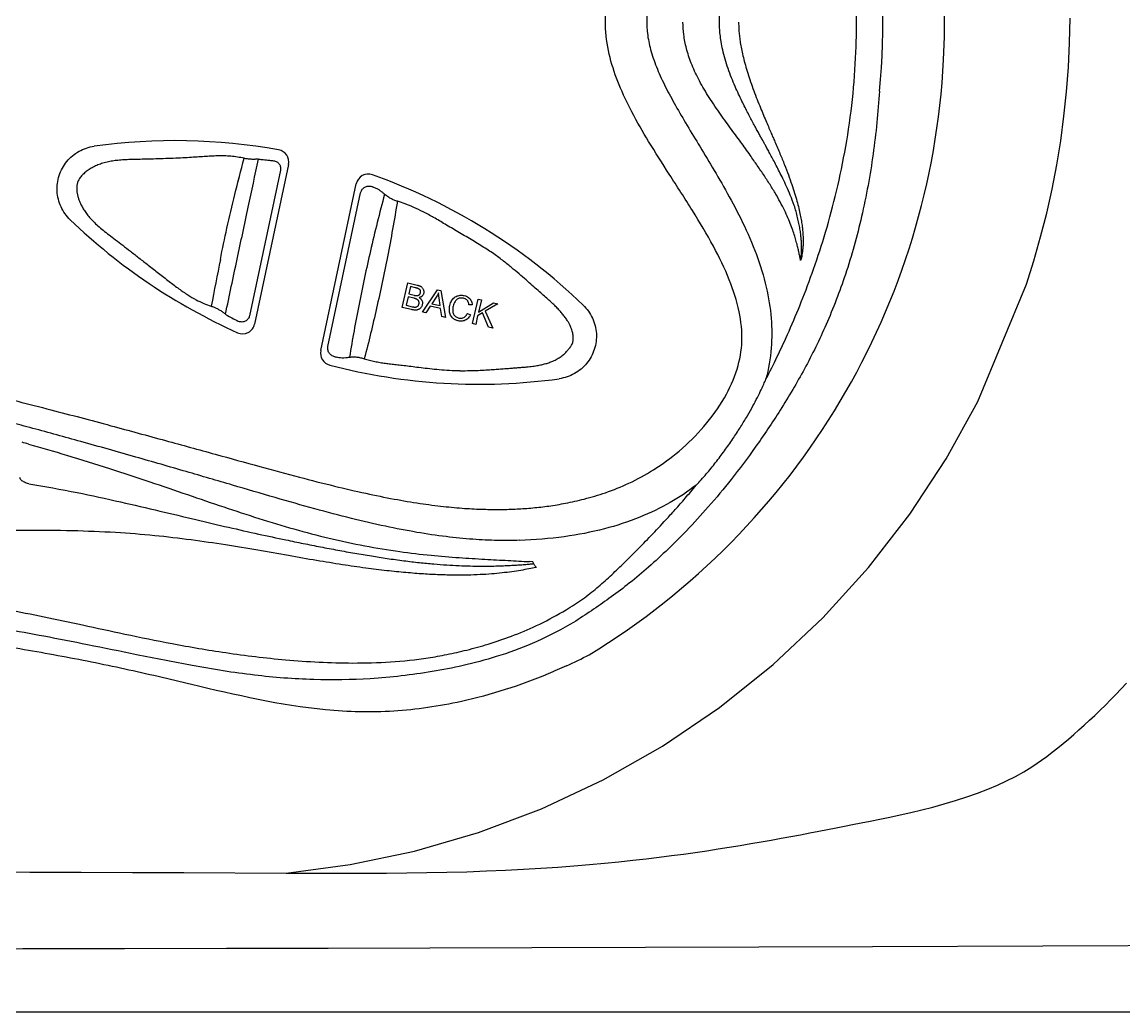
# Model space of a CAD drawing. Extents: x 403 to 503, y 484 to 637.
# Drawn here: x 455.102 to 459.494, y 500.653 to 504.597 of the extents above; entities that cross this region are included whole.
import ezdxf

# ---------------------------------------------------------------- set-up
doc = ezdxf.new("R2010")
doc.units = 0
doc.header["$MEASUREMENT"] = 0
doc.layers.add('1', color=4, linetype='Continuous')
doc.layers.add('SPA', color=2, linetype='Continuous')

# ---------------------------------------------------------------- blocks, each defined once
blk = doc.blocks.new('main_control')
at = {"color": 3, "linetype": 'Continuous'}
for p, q in [((14.0081, 15.1248), (13.8731, 14.4894)), ((13.9759, 15.1023), (13.8525, 14.5219)), ((14.1367, 14.3832), (14.278, 15.0481)), ((14.1652, 14.4), (14.2953, 15.0118)), ((14.4614, 14.5555), (14.4838, 14.6529)), ((14.4838, 14.6529), (14.5204, 14.6445)), ((14.4941, 14.6384), (14.4873, 14.609)), ((14.5136, 14.6339), (14.4941, 14.6384)), ((14.542, 14.5369), (14.6019, 14.6257)), ((14.6019, 14.6257), (14.6158, 14.6224)), ((14.4846, 14.5975), (14.4769, 14.564)), ((14.5072, 14.5923), (14.4846, 14.5975)), ((14.4873, 14.609), (14.5084, 14.6041)), ((14.5966, 14.5965), (14.5793, 14.5704)), ((14.6124, 14.5627), (14.6084, 14.5921)), ((14.6158, 14.6224), (14.6332, 14.5158)), ((14.7412, 14.4909), (14.7637, 14.5883)), ((14.7637, 14.5883), (14.7766, 14.5853)), ((14.7766, 14.5853), (14.7655, 14.537)), ((14.4985, 14.5469), (14.4614, 14.5555)), ((14.4769, 14.564), (14.5012, 14.5584)), ((14.5557, 14.5337), (14.542, 14.5369)), ((14.5732, 14.5607), (14.5557, 14.5337)), ((14.6139, 14.5513), (14.5732, 14.5607)), ((14.5793, 14.5704), (14.6124, 14.5627)), ((14.6185, 14.5192), (14.6139, 14.5513)), ((14.7405, 14.5655), (14.7272, 14.5654)), ((14.7655, 14.537), (14.825, 14.5741)), ((14.8425, 14.5701), (14.7925, 14.5401)), ((14.7925, 14.5401), (14.8218, 14.4723)), ((14.825, 14.5741), (14.8425, 14.5701)), ((14.6332, 14.5158), (14.6185, 14.5192)), ((14.7209, 14.5315), (14.733, 14.5253)), ((14.7619, 14.5216), (14.7541, 14.4879)), ((14.7815, 14.5335), (14.7619, 14.5216)), ((14.8048, 14.4762), (14.7815, 14.5335)), ((14.7541, 14.4879), (14.7412, 14.4909)), ((14.8218, 14.4723), (14.8048, 14.4762)), ((15.1254, 14.3905), (15.1303, 14.3962)), ((15.1254, 14.3905), (15.1303, 14.3962)), ((14.9813, 13.5421), (14.9679, 13.5426)), ((14.985, 13.5358), (14.9814, 13.5421)), ((14.9854, 13.5344), (14.9821, 13.534)), ((14.9934, 13.522), (14.995, 13.5197)), ((15.1009, 13.3428), (15.1146, 13.351)), ((15.1439, 13.3002), (15.1294, 13.2916))]:
    blk.add_line(p, q, dxfattribs=at)
at = {"color": 4, "linetype": 'Continuous'}
for centre, radius, start, end in [((13.671, 15.6926), 2.952, 301.3467, 52.8), ((14.2007, 15.1129), 2.1865, 294.7459, 297.3907)]:
    blk.add_arc(centre, radius, start, end, dxfattribs=at)
at = {"color": 3, "linetype": 'Continuous'}
for centre, radius, start, end in [((13.671, 15.6926), 2.7062, 354.1664, 10.0662), ((13.5549, 12.871), 2.349, 79.8525, 97.8638), ((13.9602, 15.135), 0.049, 348, 79.8525), ((13.8972, 15.2385), 0.0925, 264.1392, 264.7703), ((13.8972, 15.2385), 0.0925, 264.1271, 264.7703), ((14.326, 15.0379), 0.049, 70.4136, 168), ((13.5549, 12.871), 2.349, 46.1362, 70.4136), ((13.4272, 12.88), 2.3423, 66.4955, 66.9807), ((15.2189, 14.7107), 0.8431, 13.9205, 17.3461), ((14.766, 16.5983), 2.349, 226.1362, 245.8517), ((36.9207, 10.1239), 23.6407, 168.72275, 169.18309), ((36.9219, 10.1237), 23.6419, 168.72275, 169.18306), ((13.9346, 14.7379), 0.2747, 229.6789, 230.3649), ((13.9346, 14.7379), 0.2747, 229.6791, 230.3651), ((14.9065, 16.6044), 2.3737, 241.1011, 242.3822), ((13.8251, 14.4996), 0.049, 245.8517, 348), ((14.1846, 14.373), 0.049, 168, 255.358), ((14.766, 16.5983), 2.349, 255.358, 277.8638), ((14.65, 16.6505), 2.3366, 258.7124, 258.8642), ((14.2139, 14.4074), 0.0517, 252.8907, 264.395), ((11.0773, 7.2445), 7.0268, 74.36072, 74.57709)]:
    blk.add_arc(centre, radius, start, end, dxfattribs=at)
for points, start_tangent, end_tangent in [([(10.9635, 14.4489), (11.4185, 14.4391), (11.8227, 14.4003), (12.1833, 14.3447), (12.5064, 14.2807), (12.7974, 14.2139), (13.0607, 14.1477), (13.2999, 14.0843), (13.5179, 14.025), (13.7163, 13.9706), (13.894, 13.9216), (14.0515, 13.8791), (14.1913, 13.8436), (14.3163, 13.8147), (14.4294, 13.7919), (14.5327, 13.7746), (14.6262, 13.7625), (14.7101, 13.7549), (14.7855, 13.7512), (14.8543, 13.7505), (14.9189, 13.7524), (14.9815, 13.7569), (15.045, 13.7642), (15.1124, 13.7753), (15.187, 13.792), (15.2713, 13.8173), (15.3646, 13.8549), (15.463, 13.9086), (15.5648, 13.9832), (15.6639, 14.0816), (15.7454, 14.1956), (15.796, 14.3101), (15.815, 14.4211), (15.804, 14.5385), (15.765, 14.6652), (15.7015, 14.7991), (15.6179, 14.9415), (15.5256, 15.0863), (15.4435, 15.2172), (15.3766, 15.3346), (15.3256, 15.4428), (15.2897, 15.5509), (15.2715, 15.667), (15.2789, 15.7847), (15.3048, 15.886), (15.339, 15.9737), (15.3805, 16.058), (15.4315, 16.1481), (15.4909, 16.2447), (15.5575, 16.3488), (15.6297, 16.4627), (15.7047, 16.5917), (15.7674, 16.7256), (15.8055, 16.8533), (15.8146, 16.9715), (15.7941, 17.0813), (15.7533, 17.1755), (15.7056, 17.2509), (15.6559, 17.313), (15.6068, 17.3643), (15.5599, 17.4063), (15.5158, 17.4407), (15.4734, 17.4698), (15.4306, 17.4957), (15.3856, 17.5196), (15.337, 17.5418), (15.2834, 17.5627), (15.223, 17.5822)], (0.999786, 0.020687), (-0.960007, 0.279976)), ([(15.9007, 17.1512), (15.9253, 17.0485), (15.9345, 16.9545), (15.9325, 16.8703), (15.9226, 16.7932), (15.9062, 16.7192), (15.8829, 16.6435), (15.8515, 16.5624), (15.8113, 16.4751), (15.7631, 16.3834), (15.7091, 16.2893), (15.6539, 16.1976), (15.6036, 16.1149), (15.5605, 16.0423), (15.5238, 15.9768), (15.4935, 15.9161), (15.4696, 15.8596), (15.4523, 15.8071), (15.4411, 15.7575), (15.4359, 15.7057), (15.4385, 15.6478), (15.4514, 15.5829), (15.4745, 15.5141), (15.5063, 15.4431), (15.5453, 15.3693), (15.5906, 15.2912), (15.6413, 15.2068), (15.697, 15.1143), (15.7565, 15.0112), (15.8175, 14.8945), (15.8727, 14.7662), (15.9123, 14.6358), (15.9317, 14.5121), (15.9317, 14.3937), (15.9108, 14.2693)], (0.30075, -0.953703), (-0.249924, -0.968265)), ([(15.9108, 14.2693), (15.9562, 14.3593), (16.0031, 14.4609), (16.0518, 14.5771), (16.1009, 14.7084), (16.1484, 14.8551), (16.192, 15.0181), (16.2288, 15.1961), (16.2555, 15.3842), (16.2694, 15.5727), (16.2711, 15.7407), (16.2643, 15.89), (16.2505, 16.034), (16.2286, 16.1836), (16.1959, 16.3476), (16.149, 16.5302), (16.0926, 16.7089), (16.0344, 16.8647), (15.9738, 17.0044), (15.9007, 17.1512)], (0.465625, 0.884982), (-0.468905, 0.883248)), ([(15.7256, 15.6926), (15.7262, 15.7165), (15.7283, 15.7424), (15.7323, 15.7705), (15.7382, 15.8011), (15.7465, 15.8341), (15.7572, 15.8691), (15.7702, 15.9053), (15.7845, 15.9409), (15.7992, 15.9741), (15.8135, 16.0045), (15.8271, 16.0319), (15.8398, 16.0566), (15.8514, 16.0787), (15.8621, 16.0987), (15.872, 16.1168), (15.881, 16.1334), (15.8893, 16.1485), (15.897, 16.1623), (15.9039, 16.1749), (15.9103, 16.1865)], (-0.000021, 1), (0.48196, 0.876193)), ([(15.8481, 15.1617), (15.8102, 15.2146), (15.7688, 15.2712), (15.7245, 15.333), (15.6796, 15.4005), (15.6418, 15.4663), (15.6133, 15.5288), (15.5941, 15.5877), (15.5834, 15.6424), (15.5802, 15.6926)], (-0.571432, 0.820649), (-0.000049, 1)), ([(15.9103, 15.1987), (15.9038, 15.2105), (15.8968, 15.2232), (15.8891, 15.2372), (15.8807, 15.2525), (15.8715, 15.2691), (15.8617, 15.2874), (15.851, 15.3073), (15.8396, 15.3289), (15.8276, 15.3522), (15.8151, 15.3775), (15.8018, 15.4053), (15.788, 15.4362), (15.7738, 15.4704), (15.7602, 15.5072), (15.7482, 15.5452), (15.7387, 15.582), (15.7323, 15.6146), (15.7283, 15.6433), (15.7262, 15.6689), (15.7256, 15.6926)], (-0.481961, 0.876193), (0.000021, 1)), ([(15.8021, 15.6926), (15.8024, 15.6748), (15.8035, 15.6552), (15.8056, 15.6339), (15.8088, 15.6108), (15.8132, 15.5858), (15.8191, 15.5586), (15.8266, 15.529), (15.8358, 15.497), (15.8468, 15.4631), (15.8592, 15.4278), (15.8725, 15.3925), (15.8859, 15.3587), (15.8985, 15.3279), (15.9101, 15.3004), (15.9205, 15.2758), (15.93, 15.2539), (15.9385, 15.234), (15.9464, 15.2159)], (0.000009, -1), (0.398183, -0.917306)), ([(16.3631, 15.4175), (16.338, 15.1669), (16.2921, 14.9175), (16.2274, 14.6867), (16.1506, 14.487), (16.0643, 14.3107), (15.9678, 14.1467), (15.8682, 13.9983), (15.7722, 13.8701), (15.6812, 13.7606), (15.5942, 13.6657), (15.5115, 13.5834), (15.4332, 13.5122), (15.3581, 13.4501), (15.2852, 13.3953), (15.2155, 13.347), (15.1439, 13.3001)], (-0.063291, -0.997995), (-0.844034, -0.53629)), ([(13.1383, 14.9047), (13.1175, 14.9289), (13.1015, 14.9566), (13.0909, 14.9866), (13.086, 15.0181), (13.0872, 15.0499), (13.0942, 15.0811), (13.1068, 15.1104), (13.1246, 15.1369), (13.1471, 15.1595), (13.1733, 15.1776), (13.2025, 15.1905), (13.2335, 15.1979)], (-0.72099, 0.692946), (0.990596, 0.136818)), ([(16.0236, 14.962), (16.0081, 15.0023), (15.9929, 15.0376), (15.9784, 15.0687), (15.9647, 15.0964), (15.952, 15.1212), (15.9402, 15.1436), (15.9294, 15.1638), (15.9194, 15.1821), (15.9103, 15.1987)], (-0.337372, 0.941371), (-0.481952, 0.876197)), ([(15.9464, 15.2159), (15.9668, 15.1681), (15.9847, 15.124), (16.0003, 15.0833), (16.0138, 15.0457), (16.0251, 15.0109), (16.0344, 14.9792), (16.042, 14.9501), (16.0479, 14.9237), (16.0523, 14.8994), (16.0555, 14.8772), (16.0576, 14.8569), (16.0587, 14.8384), (16.0591, 14.8216), (16.0588, 14.8061), (16.0579, 14.7917), (16.0565, 14.7783), (16.0546, 14.7656), (16.0522, 14.7535), (16.0493, 14.7422)], (0.398165, -0.917314), (-0.272569, -0.962136)), ([(13.8309, 15.1496), (13.8053, 15.1546), (13.7788, 15.1578), (13.7518, 15.1592), (13.7247, 15.1592), (13.6981, 15.1581), (13.6717, 15.1565), (13.6441, 15.1547), (13.6133, 15.1527), (13.5778, 15.1508), (13.539, 15.149), (13.4992, 15.1476), (13.4607, 15.1465), (13.4248, 15.1456), (13.3928, 15.145), (13.3648, 15.1441), (13.3397, 15.1426), (13.3172, 15.1403), (13.2957, 15.1369), (13.2738, 15.1318), (13.2531, 15.125), (13.2342, 15.1168), (13.2172, 15.1074), (13.2019, 15.0968), (13.1886, 15.0852), (13.1777, 15.0727), (13.1702, 15.0601), (13.1659, 15.0481), (13.1641, 15.0354), (13.1643, 15.0224), (13.166, 15.0094), (13.1689, 14.9969), (13.1727, 14.9848), (13.1775, 14.9725), (13.1838, 14.9594), (13.192, 14.945), (13.2025, 14.9297), (13.2153, 14.9138), (13.2306, 14.8976), (13.2486, 14.8807), (13.2694, 14.8632), (13.2929, 14.8447), (13.3189, 14.8249), (13.3473, 14.8032), (13.3783, 14.7793), (13.4122, 14.753), (13.4494, 14.724), (13.4901, 14.6922), (13.5324, 14.659), (13.5713, 14.6296), (13.6067, 14.6056), (13.6395, 14.5863), (13.6704, 14.5715), (13.7, 14.5606)], (-0.973233, 0.22982), (0.954081, -0.299547)), ([(16.0493, 14.7422), (16.0463, 14.7566), (16.0431, 14.7721), (16.0393, 14.7891), (16.0347, 14.8077), (16.0291, 14.8283), (16.022, 14.8512), (16.0131, 14.8764), (16.002, 14.9042), (15.9885, 14.9345), (15.9722, 14.9672), (15.9529, 15.0023), (15.9303, 15.0398), (15.9045, 15.0796), (15.8764, 15.1209), (15.8481, 15.1617)], (-0.202704, 0.97924), (-0.571576, 0.820549)), ([(13.7364, 14.747), (13.7626, 14.8714), (13.7941, 15.0049), (13.8309, 15.1496)], (0.19235, 0.981326), (0.254434, 0.96709)), ([(13.7364, 14.747), (13.7626, 14.8714), (13.7941, 15.005), (13.8309, 15.1496)], (0.192349, 0.981327), (0.254435, 0.96709)), ([(13.7569, 14.5285), (13.8035, 14.748), (13.8475, 14.955), (13.8887, 15.1463)], (0.206722, 0.9784), (0.214532, 0.976717)), ([(13.7569, 14.5285), (13.8035, 14.748), (13.8475, 14.955), (13.8887, 15.1463)], (0.206722, 0.9784), (0.214532, 0.976717)), ([(13.8877, 15.1464), (13.8735, 15.1455), (13.859, 15.1457), (13.8448, 15.147), (13.8309, 15.1496)], (-0.994271, -0.106888), (-0.973431, 0.22898)), ([(13.8877, 15.1464), (13.8735, 15.1455), (13.859, 15.1457), (13.8448, 15.1471), (13.8309, 15.1496)], (-0.994293, -0.106683), (-0.973482, 0.228763)), ([(13.8887, 15.1463), (13.9076, 15.1445), (13.9325, 15.1419), (13.9482, 15.1401)], (0.99584, -0.091121), (0.993088, -0.117372)), ([(13.9482, 15.1401), (13.9551, 15.1385), (13.9614, 15.1356), (13.9668, 15.1316), (13.9711, 15.1266), (13.9743, 15.1208), (13.9761, 15.1147), (13.9766, 15.1084), (13.9759, 15.1023)], (0.993093, -0.117332), (-0.207728, -0.978187)), ([(14.2953, 15.0118), (14.2971, 15.0178), (14.3001, 15.0235), (14.3042, 15.0286), (14.3093, 15.0328), (14.3152, 15.0361), (14.3218, 15.0381), (14.3288, 15.0388), (14.3361, 15.038), (14.3432, 15.0358)], (0.208169, 0.978093), (0.920383, -0.391019)), ([(14.3908, 15.0068), (14.3859, 15.011), (14.3811, 15.0149), (14.3762, 15.0185), (14.3714, 15.0219), (14.3664, 15.025), (14.3614, 15.0279)], (-0.750572, 0.660789), (-0.877074, 0.480354)), ([(14.3908, 15.0068), (14.3859, 15.011), (14.3811, 15.0149), (14.3762, 15.0185), (14.3714, 15.0219), (14.3664, 15.025), (14.3614, 15.0279)], (-0.750572, 0.660789), (-0.877074, 0.480354)), ([(14.3908, 15.0068), (14.3347, 14.7804), (14.2892, 14.5681), (14.2513, 14.3572)], (-0.255552, -0.966795), (-0.160266, -0.987074)), ([(14.3908, 15.0068), (14.3347, 14.7804), (14.2892, 14.5681), (14.2513, 14.3572)], (-0.255552, -0.966795), (-0.160266, -0.987074)), ([(14.442, 14.9783), (14.4021, 14.7568), (14.359, 14.5523), (14.3102, 14.3511)], (-0.160278, -0.987072), (-0.253898, -0.967231)), ([(14.442, 14.9783), (14.4021, 14.7568), (14.359, 14.5523), (14.3102, 14.3511)], (-0.160278, -0.987072), (-0.253898, -0.967231)), ([(14.442, 14.9783), (14.4288, 14.9829), (14.4157, 14.9893), (14.4029, 14.9973), (14.3908, 15.0068)], (-0.961754, 0.273913), (-0.750572, 0.660789)), ([(14.442, 14.9783), (14.4288, 14.9829), (14.4157, 14.9893), (14.4029, 14.9973), (14.3908, 15.0068)], (-0.961755, 0.273913), (-0.750571, 0.660789)), ([(15.1002, 14.5286), (15.089, 14.5423), (15.0762, 14.5562), (15.0619, 14.5703), (15.0461, 14.5849), (15.0283, 14.6006), (15.0082, 14.618), (14.9859, 14.6374), (14.9615, 14.6589), (14.9344, 14.6827), (14.9041, 14.7084), (14.8702, 14.7359), (14.8315, 14.7649), (14.7868, 14.7948), (14.7362, 14.8257), (14.683, 14.8569), (14.632, 14.8871), (14.5865, 14.9138), (14.5454, 14.9361), (14.5079, 14.954), (14.4735, 14.968), (14.442, 14.9783)], (-0.609797, 0.792558), (-0.961754, 0.273914)), ([(16.0493, 14.7422), (16.0508, 14.7535), (16.052, 14.7661), (16.0528, 14.7799), (16.0531, 14.795), (16.0527, 14.8114), (16.0515, 14.829), (16.0495, 14.8479), (16.0466, 14.8682), (16.0425, 14.89), (16.0372, 14.9135)], (0.154047, 0.988064), (-0.239215, 0.970967)), ([(14.5281, 14.6291), (14.5267, 14.6298), (14.5252, 14.6305), (14.5237, 14.6311), (14.522, 14.6317), (14.5201, 14.6322), (14.5182, 14.6328), (14.516, 14.6334), (14.5136, 14.6339)], (-0.8586, 0.512646), (-0.97437, 0.224951)), ([(14.5204, 14.6445), (14.5236, 14.6437), (14.5265, 14.6428), (14.5294, 14.6417), (14.5323, 14.6405), (14.535, 14.6391), (14.5376, 14.6373)], (0.97437, -0.224951), (0.800669, -0.599107)), ([(14.5335, 14.6225), (14.5323, 14.6251), (14.5304, 14.6273), (14.5281, 14.6291)], (-0.332508, 0.9431), (-0.8586, 0.512646)), ([(14.5376, 14.6373), (14.5412, 14.6341), (14.5441, 14.6302), (14.5461, 14.6258)], (0.800669, -0.599107), (0.317375, -0.9483)), ([(14.5461, 14.6258), (14.5472, 14.6211), (14.5475, 14.6166), (14.5469, 14.6121)], (0.317375, -0.9483), (-0.224951, -0.97437)), ([(14.521, 14.5873), (14.5189, 14.5884), (14.5168, 14.5894), (14.5146, 14.5902), (14.5123, 14.5909), (14.5099, 14.5916), (14.5072, 14.5923)], (-0.859454, 0.511213), (-0.97437, 0.224951)), ([(14.5084, 14.6041), (14.5106, 14.6036), (14.5127, 14.6032), (14.5148, 14.6028), (14.5168, 14.6025), (14.5189, 14.6024), (14.5209, 14.6024)], (0.97437, -0.224951), (0.997984, 0.063466)), ([(14.5209, 14.6024), (14.5231, 14.6026), (14.5253, 14.6032), (14.5274, 14.6042), (14.5294, 14.6056)], (0.997984, 0.063466), (0.75844, 0.651743)), ([(14.5275, 14.5799), (14.5259, 14.5828), (14.5237, 14.5853), (14.521, 14.5873)], (-0.374478, 0.927236), (-0.859454, 0.511213)), ([(14.5409, 14.6011), (14.5373, 14.5982), (14.5332, 14.596), (14.5286, 14.5946)], (-0.700812, -0.713346), (-0.972104, -0.234549)), ([(14.5286, 14.5946), (14.5334, 14.5912), (14.5373, 14.5872), (14.5401, 14.5826)], (0.870699, -0.491816), (0.415078, -0.909786)), ([(14.5294, 14.6056), (14.5315, 14.6078), (14.5329, 14.6105), (14.5339, 14.6135)], (0.75844, 0.651743), (0.224951, 0.97437)), ([(14.5339, 14.6135), (14.5344, 14.6181), (14.5335, 14.6225)], (0.224951, 0.97437), (-0.332508, 0.9431)), ([(14.5401, 14.5826), (14.5417, 14.5776), (14.5422, 14.5724), (14.5414, 14.5667)], (0.415078, -0.909786), (-0.224951, -0.97437)), ([(14.5469, 14.6121), (14.5457, 14.6081), (14.5437, 14.6045), (14.5409, 14.6011)], (-0.224951, -0.97437), (-0.700812, -0.713346)), ([(14.6062, 14.6139), (14.6016, 14.6048), (14.5966, 14.5965)], (-0.413535, -0.910488), (-0.548769, -0.835974)), ([(14.6084, 14.5921), (14.6077, 14.5975), (14.6071, 14.6029), (14.6065, 14.6084), (14.6062, 14.6139)], (-0.1331, 0.991103), (-0.041461, 0.99914)), ([(14.6512, 14.5637), (14.6541, 14.5734), (14.6582, 14.5819), (14.6631, 14.5889)], (0.224951, 0.97437), (0.642329, 0.766429)), ([(14.6631, 14.5889), (14.6691, 14.5948), (14.676, 14.5994), (14.6836, 14.6023)], (0.642329, 0.766429), (0.962939, 0.26972)), ([(14.6857, 14.5907), (14.6803, 14.5878), (14.6756, 14.5837), (14.6718, 14.5787)], (-0.924581, -0.380986), (-0.522935, -0.852373)), ([(14.6836, 14.6023), (14.6917, 14.6039), (14.7001, 14.604), (14.7086, 14.6028)], (0.962939, 0.26972), (0.97437, -0.224951)), ([(14.7058, 14.5918), (14.6986, 14.5928), (14.6919, 14.5925), (14.6857, 14.5907)], (-0.97437, 0.224951), (-0.924581, -0.380986)), ([(14.7209, 14.5832), (14.7167, 14.587), (14.7116, 14.5899), (14.7058, 14.5918)], (-0.643578, 0.765381), (-0.97437, 0.224951)), ([(14.7086, 14.6028), (14.7179, 14.5997), (14.7255, 14.5952), (14.7315, 14.5896)], (0.97437, -0.224951), (0.646975, -0.762511)), ([(14.7272, 14.5654), (14.7264, 14.5708), (14.7251, 14.5755), (14.7232, 14.5797), (14.7209, 14.5832)], (-0.083398, 0.996516), (-0.643578, 0.765381)), ([(14.7315, 14.5896), (14.7361, 14.5827), (14.7391, 14.5748), (14.7405, 14.5655)], (0.646975, -0.762511), (0.061124, -0.99813)), ([(13.7, 14.5606), (13.7115, 14.5563), (13.7232, 14.5509), (13.7348, 14.5444), (13.7462, 14.5368), (13.7569, 14.5285)], (0.951985, -0.306144), (0.762447, -0.64705)), ([(13.7, 14.5606), (13.7115, 14.5563), (13.7232, 14.5509), (13.7348, 14.5444), (13.7462, 14.5368), (13.7569, 14.5285)], (0.951986, -0.306143), (0.762445, -0.647053)), ([(14.5146, 14.5449), (14.5095, 14.5451), (14.5042, 14.5458), (14.4985, 14.5469)], (-0.999836, -0.018085), (-0.97437, 0.224951)), ([(14.5012, 14.5584), (14.5023, 14.5581), (14.5034, 14.5579), (14.5044, 14.5577), (14.5054, 14.5575), (14.5064, 14.5573), (14.5074, 14.5571), (14.5083, 14.557), (14.5092, 14.5569), (14.51, 14.5568)], (0.97437, -0.224951), (0.999064, -0.043257)), ([(14.51, 14.5568), (14.5127, 14.5568), (14.5154, 14.5571), (14.5181, 14.5577)], (0.999064, -0.043257), (0.94743, 0.319964)), ([(14.5264, 14.5473), (14.5228, 14.546), (14.5189, 14.5452), (14.5146, 14.5449)], (-0.913704, -0.406379), (-0.999836, -0.018085)), ([(14.5181, 14.5577), (14.5215, 14.5595), (14.5242, 14.562)], (0.94743, 0.319964), (0.661874, 0.749615)), ([(14.5242, 14.562), (14.5266, 14.5657), (14.5281, 14.5698)], (0.661874, 0.749615), (0.224951, 0.97437)), ([(14.5356, 14.5546), (14.5327, 14.5515), (14.5296, 14.549), (14.5264, 14.5473)], (-0.631695, -0.775217), (-0.913704, -0.406379)), ([(14.5281, 14.5698), (14.5286, 14.5733), (14.5284, 14.5767), (14.5275, 14.5799)], (0.224951, 0.97437), (-0.374478, 0.927236)), ([(14.5414, 14.5667), (14.5392, 14.5603), (14.5356, 14.5546)], (-0.224951, -0.97437), (-0.631695, -0.775217)), ([(14.6502, 14.5364), (14.6493, 14.5451), (14.6496, 14.5543), (14.6512, 14.5637)], (-0.175112, 0.984549), (0.224951, 0.97437)), ([(14.6645, 14.5607), (14.663, 14.5527), (14.6626, 14.5451), (14.663, 14.5382)], (-0.224951, -0.97437), (0.14196, -0.989872)), ([(14.663, 14.5382), (14.6645, 14.532), (14.6673, 14.5264), (14.6711, 14.5217)], (0.14196, -0.989872), (0.719112, -0.694894)), ([(14.6718, 14.5787), (14.6674, 14.57), (14.6645, 14.5607)], (-0.522935, -0.852373), (-0.224951, -0.97437)), ([(15.1827, 14.5646), (15.2035, 14.5404), (15.2194, 14.5127), (15.2301, 14.4827), (15.235, 14.4512), (15.2338, 14.4193), (15.2267, 14.3882), (15.2142, 14.3588), (15.1964, 14.3324), (15.1739, 14.3098), (15.1476, 14.2917), (15.1185, 14.2788), (15.0874, 14.2714)], (0.72099, -0.692946), (-0.990596, -0.136818)), ([(13.8525, 14.5219), (13.8507, 14.5161), (13.8477, 14.5107), (13.8437, 14.5059), (13.8387, 14.502), (13.8329, 14.4991), (13.8264, 14.4976), (13.8196, 14.4974), (13.8127, 14.4986), (13.8062, 14.5012)], (-0.208137, -0.9781), (-0.886008, 0.46367)), ([(14.661, 14.5144), (14.6561, 14.5206), (14.6525, 14.5281), (14.6502, 14.5364)], (-0.696148, 0.717899), (-0.175112, 0.984549)), ([(14.6852, 14.502), (14.6805, 14.5033), (14.6762, 14.5047), (14.6721, 14.5065), (14.6681, 14.5087), (14.6643, 14.5113), (14.661, 14.5144)], (-0.97437, 0.224951), (-0.696148, 0.717899)), ([(14.6711, 14.5217), (14.6758, 14.518), (14.681, 14.5152), (14.6866, 14.5133)], (0.719112, -0.694894), (0.97437, -0.224951)), ([(14.7128, 14.5044), (14.7043, 14.5015), (14.6951, 14.5007), (14.6852, 14.502)], (-0.903372, -0.428858), (-0.97437, 0.224951)), ([(14.6866, 14.5133), (14.6935, 14.5124), (14.7002, 14.5131), (14.7064, 14.5153)], (0.97437, -0.224951), (0.89401, 0.448047)), ([(14.7064, 14.5153), (14.712, 14.5192), (14.7169, 14.5246), (14.7209, 14.5315)], (0.89401, 0.448047), (0.427104, 0.904203)), ([(14.733, 14.5253), (14.7272, 14.5162), (14.7205, 14.5093), (14.7128, 14.5044)], (-0.459778, -0.888034), (-0.903372, -0.428858)), ([(15.1303, 14.3962), (15.1346, 14.4022), (15.1382, 14.4086), (15.1408, 14.4155), (15.1424, 14.4228), (15.143, 14.4299), (15.1429, 14.4369), (15.1422, 14.4443), (15.1408, 14.4524), (15.1387, 14.461), (15.1357, 14.4703), (15.1318, 14.4801), (15.1267, 14.4908), (15.1199, 14.5026), (15.111, 14.5154), (15.1002, 14.5286)], (0.620846, 0.783933), (-0.665781, 0.746147)), ([(14.1926, 14.3592), (14.1855, 14.3613), (14.1792, 14.3648), (14.1738, 14.3693), (14.1696, 14.3748), (14.1666, 14.3808), (14.1649, 14.3872), (14.1645, 14.3937), (14.1652, 14.4)], (-0.980665, 0.195692), (0.207709, 0.978191)), ([(14.3102, 14.3511), (14.3308, 14.345), (14.352, 14.3401), (14.3732, 14.3362), (14.3941, 14.333), (14.4151, 14.3303), (14.4373, 14.3277), (14.4617, 14.325), (14.4892, 14.3218), (14.5198, 14.318), (14.5529, 14.314), (14.5891, 14.31), (14.6285, 14.3064), (14.6703, 14.304), (14.7121, 14.3034), (14.7485, 14.3042), (14.7806, 14.3055), (14.8093, 14.3072), (14.8352, 14.309), (14.8588, 14.3108), (14.8804, 14.3124), (14.9003, 14.3139), (14.9183, 14.3153), (14.9345, 14.3165), (14.9493, 14.3177), (14.9629, 14.319), (14.9756, 14.3204), (14.9874, 14.322), (14.9981, 14.3236), (15.0076, 14.3253), (15.0163, 14.3271), (15.0247, 14.3291), (15.0331, 14.3314), (15.0415, 14.3339), (15.0497, 14.3368), (15.0579, 14.34), (15.0663, 14.3438), (15.0748, 14.348), (15.0829, 14.3527), (15.0907, 14.3577), (15.0979, 14.3629), (15.1045, 14.3682), (15.1106, 14.3737), (15.1161, 14.3792), (15.121, 14.3848), (15.1254, 14.3905)], (0.948781, -0.315934), (0.583429, 0.812164)), ([(14.3102, 14.3511), (14.3308, 14.345), (14.352, 14.3401), (14.3732, 14.3362), (14.3941, 14.333), (14.4151, 14.3303), (14.4373, 14.3277), (14.4617, 14.325), (14.4892, 14.3218), (14.5198, 14.318), (14.5529, 14.314), (14.5891, 14.31), (14.6285, 14.3064), (14.6703, 14.304), (14.712, 14.3034), (14.7485, 14.3042), (14.7805, 14.3055), (14.8093, 14.3072), (14.8352, 14.309), (14.8588, 14.3108), (14.8804, 14.3124), (14.9003, 14.3139), (14.9182, 14.3153), (14.9345, 14.3165), (14.9493, 14.3177), (14.9629, 14.319), (14.9756, 14.3204), (14.9874, 14.322), (14.9981, 14.3236), (15.0076, 14.3253), (15.0163, 14.3271), (15.0247, 14.3291), (15.0331, 14.3314), (15.0415, 14.3339), (15.0497, 14.3368), (15.0579, 14.34), (15.0663, 14.3438), (15.0748, 14.348), (15.0829, 14.3527), (15.0907, 14.3577), (15.0979, 14.3629), (15.1045, 14.3682), (15.1106, 14.3737), (15.1161, 14.3792), (15.121, 14.3848), (15.1254, 14.3905)], (0.948781, -0.315934), (0.583429, 0.812164)), ([(14.2088, 14.3559), (14.222, 14.3552), (14.2361, 14.3556), (14.2513, 14.3572)], (0.995148, -0.098392), (0.990328, 0.138745)), ([(14.2088, 14.3559), (14.222, 14.3552), (14.2361, 14.3556), (14.2513, 14.3572)], (0.995148, -0.098392), (0.990328, 0.138745)), ([(14.2513, 14.3572), (14.2658, 14.3583), (14.2805, 14.3576), (14.2953, 14.3552), (14.3102, 14.3511)], (0.990328, 0.138745), (0.948781, -0.315934)), ([(15.6324, 13.8468), (15.6731, 13.8918), (15.7105, 13.9376), (15.7456, 13.9843), (15.7788, 14.0315), (15.808, 14.0762), (15.8329, 14.117), (15.8542, 14.1542), (15.8726, 14.1884), (15.8885, 14.2201), (15.9023, 14.2497), (15.9108, 14.2693)], (0.692306, 0.721604), (0.391014, 0.920385)), ([(12.9887, 14.0735), (12.9425, 14.0859), (12.683, 14.1521), (12.5966, 14.1729)], (-0.965898, 0.258924), (-0.973097, 0.230397)), ([(14.9292, 13.6275), (14.8414, 13.627), (14.7433, 13.6316), (14.6359, 13.6421), (14.5199, 13.6592), (14.3943, 13.6834), (14.2588, 13.7148), (14.1129, 13.753), (13.9555, 13.7975), (13.7854, 13.8473), (13.6005, 13.9012), (13.3994, 13.9592), (13.1805, 14.0211), (12.9887, 14.0735)], (-0.99945, -0.033157), (-0.965898, 0.258924)), ([(12.9716, 14.0112), (13.1236, 13.9669), (13.295, 13.9134), (13.4551, 13.8607), (13.6058, 13.8094), (13.7497, 13.7605), (13.8901, 13.7147), (14.0299, 13.6727), (14.1703, 13.636), (14.3121, 13.6055), (14.4514, 13.5825), (14.5761, 13.5678), (14.6888, 13.5586), (14.7909, 13.5522), (14.8836, 13.5471), (14.9679, 13.5426)], (0.962981, -0.26957), (0.99879, -0.049178)), ([(12.9728, 13.8528), (12.9556, 13.8588), (12.9428, 13.8678), (12.9372, 13.8778)], (-0.975522, 0.2199), (-0.156056, 0.987748)), ([(12.9728, 13.8528), (13.1654, 13.8178), (13.3387, 13.7805), (13.4956, 13.7441), (13.6387, 13.7101), (13.7693, 13.6794), (13.8886, 13.6526), (13.9978, 13.6292)], (0.98753, -0.15743), (0.979099, -0.203385)), ([(15.6324, 13.8468), (15.5292, 13.7778), (15.4079, 13.7194), (15.267, 13.6733), (15.1072, 13.6419), (14.9294, 13.6273)], (-0.787774, -0.615964), (-0.999601, -0.028249)), ([(15.5127, 13.7099), (15.5494, 13.75), (15.5893, 13.7955), (15.6324, 13.8468)], (0.681011, 0.732273), (0.632983, 0.774166)), ([(15.1146, 13.351), (15.18, 13.3936), (15.2371, 13.4378), (15.2897, 13.4844), (15.3415, 13.5337), (15.3954, 13.5871), (15.4527, 13.6459), (15.5127, 13.7099)], (0.859918, 0.510431), (0.675053, 0.737769)), ([(14.995, 13.5197), (14.966, 13.5136), (14.9339, 13.5077), (14.8985, 13.5023), (14.8598, 13.4975), (14.8178, 13.4935), (14.7721, 13.4906), (14.7225, 13.4889), (14.6686, 13.4887), (14.61, 13.4901), (14.5461, 13.4933), (14.4763, 13.4988), (14.4, 13.5065), (14.3159, 13.5169), (14.223, 13.5303), (14.1203, 13.5469), (14.0077, 13.5663), (13.8857, 13.5876), (13.7569, 13.6089), (13.6203, 13.6289), (13.4749, 13.6458), (13.3187, 13.6581), (13.1471, 13.6652), (12.9562, 13.6668), (12.7451, 13.6623), (12.5158, 13.6517), (12.2656, 13.6354), (11.9944, 13.6145), (11.6995, 13.5914), (11.3773, 13.5699), (11.0215, 13.5569), (10.6236, 13.5623), (10.236, 13.5845), (9.8973, 13.6106), (9.5981, 13.6338), (9.331, 13.6515), (9.0918, 13.6625), (8.8755, 13.6668), (8.6807, 13.6648), (8.5056, 13.657), (8.3463, 13.6437), (8.1952, 13.6253), (8.0499, 13.6033), (7.9099, 13.5796), (7.7782, 13.5565), (7.6615, 13.537), (7.5578, 13.5213), (7.4652, 13.5092), (7.3817, 13.5002), (7.3061, 13.494), (7.2383, 13.4903), (7.1771, 13.4887), (7.1216, 13.4889), (7.0709, 13.4906), (7.0247, 13.4935), (6.9823, 13.4975), (6.9435, 13.5023), (6.9081, 13.5077), (6.876, 13.5136), (6.847, 13.5197)], (-0.975608, -0.219521), (-0.975607, 0.219523)), ([(13.9978, 13.6292), (14.0668, 13.615), (14.1357, 13.6014), (14.2041, 13.5884), (14.2721, 13.5762), (14.3386, 13.5651), (14.401, 13.5554)], (0.9791, -0.203381), (0.989096, -0.14727)), ([(14.401, 13.5554), (14.4681, 13.5461), (14.5299, 13.5387), (14.5869, 13.5332), (14.6394, 13.5293), (14.6877, 13.5267), (14.7321, 13.5252), (14.7727, 13.5246), (14.8094, 13.5248), (14.8423, 13.5255), (14.8718, 13.5265), (14.8983, 13.5278), (14.9222, 13.5293), (14.9439, 13.5308), (14.9637, 13.5324), (14.9821, 13.534)], (0.989098, -0.147262), (0.995837, 0.091151)), ([(14.9934, 13.522), (14.9898, 13.5267), (14.9877, 13.5305), (14.985, 13.5358)], (-0.521251, 0.853404), (-0.512731, 0.858549)), ([(7.2493, 13.1635), (7.5067, 13.1395), (7.7342, 13.1433), (7.9358, 13.1606), (8.1154, 13.1845), (8.276, 13.212), (8.4188, 13.24), (8.5455, 13.2667), (8.6569, 13.2907), (8.7587, 13.3123), (8.8581, 13.3328), (8.9618, 13.3527), (9.0754, 13.3722), (9.2047, 13.3915), (9.3538, 13.4102), (9.5183, 13.4272), (9.6973, 13.4419), (9.8946, 13.4546), (10.1137, 13.4656), (10.3588, 13.4751), (10.6366, 13.4822), (10.9462, 13.4847), (11.2614, 13.4811), (11.5484, 13.4729), (11.8027, 13.4622), (12.0288, 13.4498), (12.2315, 13.4352), (12.415, 13.4182), (12.5803, 13.399), (12.735, 13.3772), (12.8849, 13.3518), (13.0336, 13.3227), (13.1875, 13.2901), (13.3556, 13.2541), (13.5441, 13.216), (13.7578, 13.1798), (13.9961, 13.1515), (14.2639, 13.1386), (14.5647, 13.1591)], (0.986103, -0.166137), (0.988908, 0.148528)), ([(14.5805, 13.1046), (14.334, 13.0761), (14.1084, 13.0725), (13.8719, 13.0903), (13.6245, 13.1284), (13.4021, 13.1717), (13.2072, 13.2112), (13.0335, 13.2451), (12.8759, 13.2737), (12.7192, 13.2998), (12.555, 13.3244), (12.3775, 13.3472), (12.1828, 13.3684), (11.9686, 13.388), (11.732, 13.4058), (11.4702, 13.4197), (11.1815, 13.4281), (10.8647, 13.4303), (10.5337, 13.4252), (10.2259, 13.4127), (9.9552, 13.3946), (9.7145, 13.3738), (9.499, 13.3512), (9.3058, 13.327), (9.1307, 13.3011), (8.9676, 13.274), (8.8071, 13.2448), (8.6344, 13.2111), (8.4465, 13.1731), (8.2384, 13.1323), (8.0022, 13.0943), (7.7541, 13.0732), (7.5138, 13.0757), (7.2549, 13.1056)], (-0.986234, -0.165359), (-0.985798, 0.167935)), ([(14.5647, 13.1591), (14.6391, 13.1725), (14.7186, 13.1903), (14.8042, 13.214), (14.8966, 13.2456), (14.996, 13.2875), (15.1009, 13.3428)], (0.987544, 0.157341), (0.862364, 0.506288)), ([(15.1294, 13.2916), (14.9787, 13.2162), (14.8363, 13.1639), (14.7038, 13.1283), (14.5805, 13.1046)], (-0.863692, -0.504021), (-0.987555, -0.157272))]:
    blk.add_spline(points, degree=3, dxfattribs=dict(at, start_tangent=start_tangent, end_tangent=end_tangent))
at = {"color": 4, "linetype": 'Continuous', "start_tangent": (-0.908196, -0.418544), "end_tangent": (-0.908028, 0.41891)}
blk.add_spline([(15.1159, 13.1272), (15.0425, 13.095), (14.6969, 12.9853), (14.4274, 12.9469), (14.1555, 12.952), (13.6209, 13.0531), (13.3557, 13.1143), (13.0888, 13.1678), (12.8203, 13.2137), (12.5507, 13.2528), (12.0091, 13.3127), (11.4656, 13.3498), (10.9213, 13.3626), (10.3771, 13.3499), (9.8336, 13.3128), (9.292, 13.2529), (9.0224, 13.2138), (8.7539, 13.1679), (8.487, 13.1144), (8.2218, 13.0533), (7.6872, 12.9521), (7.4152, 12.9469), (7.1452, 12.9853), (6.7995, 13.095), (6.7252, 13.1276)], degree=3, dxfattribs=at)
blk = doc.blocks.new('2010GRANDEE')
at = {"layer": 'SPA', "color": 4}
blk.add_lwpolyline([(12, 0), (88.1122, 0, 0.414214), (100.1122, 12), (100.1122, 79.111, 0.414214), (88.1122, 91.111), (12, 91.111, 0.414214), (0, 79.111), (0, 12, 0.414214)], format="xyb", close=True, dxfattribs=at)
at = {"layer": 'SPA', "color": 2, "linetype": 'Continuous'}
for points in [[(56.0845, 2.8999), (56.1141, 2.9935), (56.1409, 3.088), (56.165, 3.1831), (56.1863, 3.2788), (56.2049, 3.3751), (56.2207, 3.4718), (56.2337, 3.569), (56.2439, 3.6664), (56.2514, 3.7642), (56.256, 3.8621), (56.2579, 3.96)], [(53.1337, 0.5532), (53.3886, 0.587), (53.6448, 0.6407), (53.8999, 0.7149), (54.1515, 0.8096), (54.3971, 0.9247), (54.6343, 1.0596), (54.8607, 1.2132), (55.0742, 1.3841), (55.2727, 1.5708), (55.4547, 1.7712), (55.6189, 1.9831), (55.7643, 2.2043), (55.8905, 2.4323), (56.0845, 2.8999)]]:
    blk.add_lwpolyline(points, dxfattribs=at)
at = {"layer": 'SPA', "color": 3, "linetype": 'Continuous'}
for points in [[(56.1657, 1.0181), (56.1873, 1.0348), (56.2087, 1.0519), (56.2301, 1.0693), (56.2514, 1.0872), (56.2726, 1.1054), (56.2937, 1.1239), (56.3147, 1.1428), (56.3357, 1.1621), (56.3567, 1.1819), (56.3778, 1.2022), (56.3988, 1.2229), (56.4198, 1.244), (56.4408, 1.2654), (56.4616, 1.2873), (56.4824, 1.3095)], [(53.1337, 0.5532), (53.2138, 0.5528), (53.2939, 0.5526), (53.374, 0.5525), (53.4541, 0.5526), (53.5341, 0.5531), (53.6142, 0.5539), (53.6942, 0.5551), (53.7743, 0.5567), (53.8543, 0.559), (53.9323, 0.5617), (54.0075, 0.565), (54.0798, 0.5687), (54.1494, 0.5728), (54.2163, 0.5773), (54.2807, 0.5821), (54.3427, 0.5873), (54.4024, 0.5927), (54.4598, 0.5984), (54.5151, 0.6043), (54.5684, 0.6104), (54.6198, 0.6166), (54.6693, 0.6229), (54.7172, 0.6293), (54.7642, 0.6359), (54.8102, 0.6427), (54.8553, 0.6495), (54.8995, 0.6565), (54.9428, 0.6636), (54.9852, 0.6707), (55.0267, 0.6778), (55.0672, 0.685), (55.1069, 0.6922), (55.1456, 0.6993), (55.1834, 0.7064), (55.2203, 0.7134), (55.2562, 0.7203), (55.2913, 0.7271), (55.3254, 0.7338), (55.3586, 0.7403), (55.391, 0.7467), (55.4251, 0.7533), (55.4614, 0.7603), (55.4996, 0.7679), (55.5396, 0.7761), (55.581, 0.785), (55.6237, 0.7946), (55.6674, 0.8051), (55.7118, 0.8165), (55.7568, 0.8289), (55.8021, 0.8423), (55.8467, 0.8568), (55.8893, 0.8717), (55.9298, 0.8873), (55.9683, 0.9035), (56.005, 0.9204), (56.0401, 0.9382), (56.0736, 0.9567), (56.1056, 0.9762), (56.1657, 1.0181)], [(56.8287, 0.2652), (56.1497, 0.2623), (55.4706, 0.2597), (54.1125, 0.2554)], [(51.9061, 0.558), (52.1117, 0.5574), (52.3171, 0.5567), (52.522, 0.5559), (52.7265, 0.5551), (53.1337, 0.5532)], [(54.1125, 0.2554), (53.7069, 0.2543), (53.3013, 0.2534), (52.8957, 0.2526), (52.4901, 0.2519), (52.0845, 0.2513), (51.679, 0.2508), (51.2734, 0.2504), (50.8678, 0.2501), (50.4622, 0.2499), (50.0566, 0.2499), (49.6511, 0.2499), (49.2455, 0.2501), (48.8399, 0.2504), (48.4343, 0.2508), (48.0287, 0.2513), (47.6232, 0.2519), (47.2176, 0.2526), (46.812, 0.2534), (46.0008, 0.2554)]]:
    blk.add_lwpolyline(points, dxfattribs=at)
at = {"layer": '1', "color": 1}
blk.add_blockref('main_control', (39.1351, -11.7481), dxfattribs=at)

msp = doc.modelspace()

# ---------------------------------------------------------------- block references
at = {"layer": '1'}
msp.add_blockref('2010GRANDEE', (403.0209, 500.6528), dxfattribs=at)

doc.saveas('drawing.dxf')
